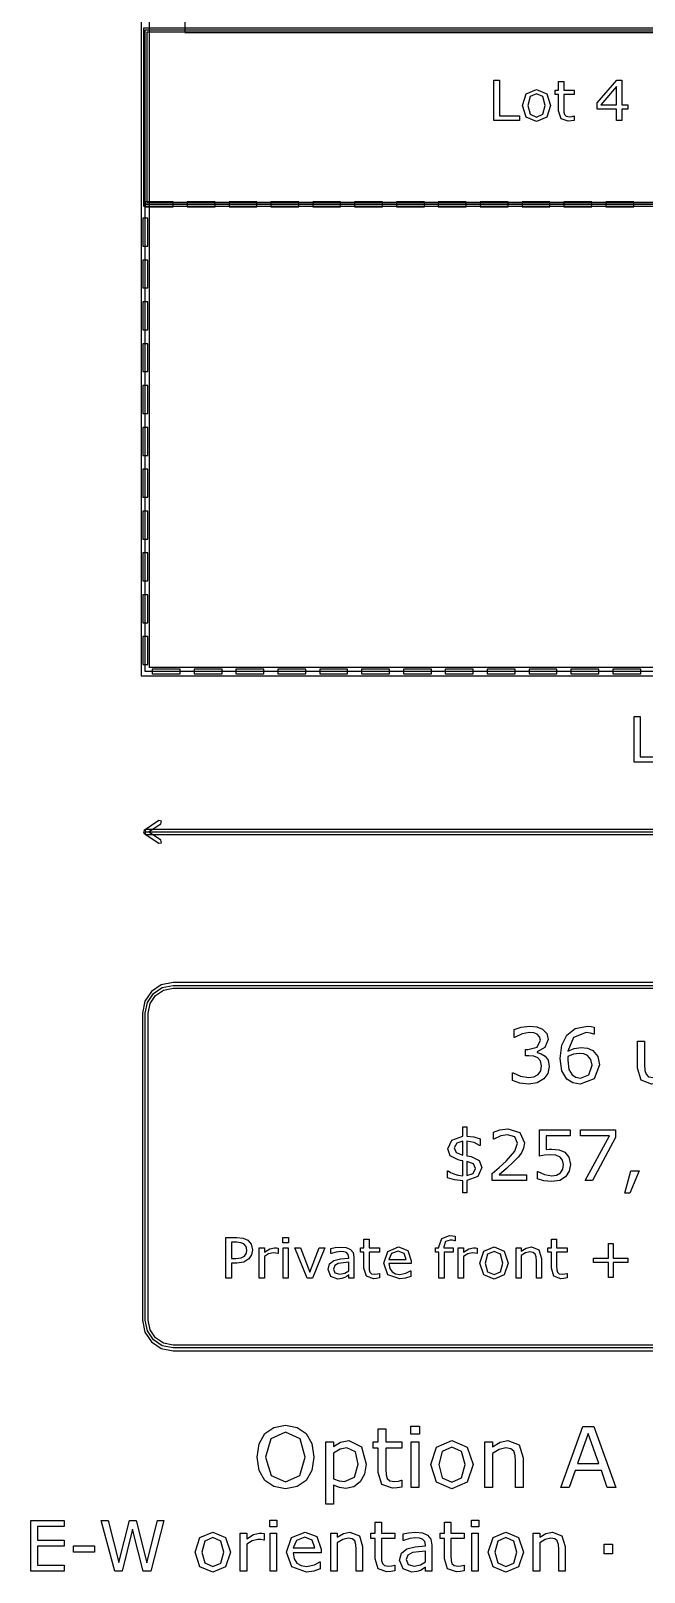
# Model space of a CAD drawing. Extents: x -1 to 182, y 89 to 480.
# Drawn here: x 0.4 to 23.7, y 311.1 to 369.6 of the extents above; entities that cross this region are included whole.
import ezdxf

# ---------------------------------------------------------------- set-up
doc = ezdxf.new("R2010")
doc.units = 0
doc.header["$MEASUREMENT"] = 0
doc.layers.add('Layer 1', color=7, linetype='Continuous')

msp = doc.modelspace()

# ---------------------------------------------------------------- linework, layer by layer
at = {"layer": 'Layer 1', "color": 7}
for points in [[(4.603848, 464.767334), (4.603848, 345.123108), (64.187733, 345.123108), (64.187733, 464.767334), (4.603848, 464.767334)], [(4.92114, 464.450042), (63.870439, 464.450042), (63.870439, 345.440402), (4.92114, 345.440402), (4.92114, 464.450042)], [(4.762494, 369.623391), (64.029086, 369.623391), (64.029086, 363.008816), (4.762494, 363.008816), (4.762494, 369.623391)], [(4.82864, 369.557245), (63.96294, 369.557245), (63.96294, 363.074962), (4.82864, 363.074962), (4.82864, 369.557245)], [(4.762494, 363.008816), (64.029086, 363.008816), (64.029086, 345.281755), (4.762494, 345.281755), (4.762494, 363.008816)], [(17.280577, 326.424533), (17.204355, 326.601523), (16.958892, 326.690666), (16.958892, 326.155815), (17.196603, 326.234621), (17.280577, 326.424533), (17.280577, 326.424533)], [(2.840908, 311.87531), (2.034757, 311.87531), (2.034757, 312.109145), (2.840908, 312.109145), (2.840908, 311.87531)]]:
    msp.add_lwpolyline(points, close=True, dxfattribs=at)
for points in [[(6.257491, 381.622127), (6.257491, 369.53089), (62.534089, 369.53089), (62.534089, 381.622127), (6.257491, 381.622127)], [(4.696348, 369.689537), (4.696348, 362.94267), (64.095232, 362.94267), (64.095232, 369.689537), (4.696348, 369.689537)], [(18.957475, 366.183812), (17.983893, 366.183812), (17.983893, 367.722735), (18.188531, 367.722735), (18.188531, 366.365713), (18.957475, 366.365713), (18.957475, 366.183812)], [(20.130529, 366.760521), (19.985835, 366.315069), (19.598262, 366.151774), (19.208622, 366.315069), (19.064962, 366.760521), (19.208622, 367.20597), (19.598262, 367.370303), (19.985835, 367.20597), (20.130529, 366.760521), (20.130529, 366.760521)], [(21.030731, 366.194147), (20.910842, 366.170387), (20.79612, 366.161074), (20.527403, 366.25616), (20.435419, 366.561049), (20.435419, 367.174964), (20.304161, 367.174964), (20.304161, 367.338262), (20.435419, 367.338262), (20.435419, 367.670025), (20.629723, 367.670025), (20.629723, 367.338262), (21.030731, 367.338262), (21.030731, 367.174964), (20.629723, 367.174964), (20.629723, 366.648899), (20.633858, 366.506273), (20.662797, 366.411189), (20.724808, 366.350211), (20.846765, 366.331611), (20.945983, 366.345052), (21.020397, 366.368811), (21.030732, 366.368811), (21.030731, 366.194147)], [(23.061612, 366.61686), (22.833203, 366.61686), (22.833203, 366.183812), (22.634766, 366.183812), (22.634766, 366.61686), (21.897861, 366.61686), (21.897861, 366.854572), (22.643034, 367.722735), (22.833203, 367.722735), (22.833203, 366.782225), (23.061612, 366.782225), (23.061612, 366.61686)], [(22.634766, 366.782225), (22.634766, 367.476755), (22.03842, 366.782225), (22.634766, 366.782225)], [(19.930025, 366.760521), (19.842175, 367.093316), (19.598262, 367.202869), (19.352283, 367.093316), (19.265466, 366.760521), (19.353316, 366.430824), (19.598262, 366.319204), (19.841141, 366.429792), (19.930025, 366.760521), (19.930025, 366.760521)], [(4.762494, 363.101317), (4.762494, 362.916315), (5.820826, 362.916315), (5.820826, 363.101317), (4.762494, 363.101317)], [(6.349992, 363.101317), (6.349992, 362.916315), (7.408324, 362.916315), (7.408324, 363.101317), (6.349992, 363.101317)], [(7.93749, 363.101317), (7.93749, 362.916315), (8.995822, 362.916315), (8.995822, 363.101317), (7.93749, 363.101317)], [(9.524988, 363.101317), (9.524988, 362.916315), (10.58332, 362.916315), (10.58332, 363.101317), (9.524988, 363.101317)], [(11.112486, 363.101317), (11.112486, 362.916315), (12.170818, 362.916315), (12.170818, 363.101317), (11.112486, 363.101317)], [(12.699984, 363.101317), (12.699984, 362.916315), (13.758316, 362.916315), (13.758316, 363.101317), (12.699984, 363.101317)], [(14.287482, 363.101317), (14.287482, 362.916315), (15.345814, 362.916315), (15.345814, 363.101317), (14.287482, 363.101317)], [(15.87498, 363.101317), (15.87498, 362.916315), (16.933312, 362.916315), (16.933312, 363.101317), (15.87498, 363.101317)], [(17.462478, 363.101317), (17.462478, 362.916315), (18.52081, 362.916315), (18.52081, 363.101317), (17.462478, 363.101317)], [(19.049976, 363.101317), (19.049976, 362.916315), (20.108308, 362.916315), (20.108308, 363.101317), (19.049976, 363.101317)], [(20.637474, 363.101317), (20.637474, 362.916315), (21.695806, 362.916315), (21.695806, 363.101317), (20.637474, 363.101317)], [(22.224972, 363.101317), (22.224972, 362.916315), (23.283304, 362.916315), (23.283304, 363.101317), (22.224972, 363.101317)], [(4.669993, 362.47965), (4.669993, 361.421318), (4.854995, 361.421318), (4.854995, 362.47965), (4.669993, 362.47965)], [(4.669993, 360.892152), (4.669993, 359.83382), (4.854995, 359.83382), (4.854995, 360.892152), (4.669993, 360.892152)], [(4.669993, 359.304654), (4.669993, 358.246322), (4.854995, 358.246322), (4.854995, 359.304654), (4.669993, 359.304654)], [(4.669993, 357.717156), (4.669993, 356.658824), (4.854995, 356.658824), (4.854995, 357.717156), (4.669993, 357.717156)], [(4.669993, 356.129658), (4.669993, 355.071326), (4.854995, 355.071326), (4.854995, 356.129658), (4.669993, 356.129658)], [(4.669993, 354.54216), (4.669993, 353.483828), (4.854995, 353.483828), (4.854995, 354.54216), (4.669993, 354.54216)], [(4.669993, 352.954662), (4.669993, 351.89633), (4.854995, 351.89633), (4.854995, 352.954662), (4.669993, 352.954662)], [(4.669993, 351.367164), (4.669993, 350.308832), (4.854995, 350.308832), (4.854995, 351.367164), (4.669993, 351.367164)], [(4.669993, 349.779666), (4.669993, 348.721334), (4.854995, 348.721334), (4.854995, 349.779666), (4.669993, 349.779666)], [(4.669993, 348.192168), (4.669993, 347.133836), (4.854995, 347.133836), (4.854995, 348.192168), (4.669993, 348.192168)], [(4.669993, 346.60467), (4.669993, 345.546338), (4.854995, 345.546338), (4.854995, 346.60467), (4.669993, 346.60467)], [(5.027077, 345.374256), (5.027077, 345.189254), (6.085409, 345.189254), (6.085409, 345.374256), (5.027077, 345.374256)], [(6.614575, 345.374256), (6.614575, 345.189254), (7.672907, 345.189254), (7.672907, 345.374256), (6.614575, 345.374256)], [(8.202073, 345.374256), (8.202073, 345.189254), (9.260405, 345.189254), (9.260405, 345.374256), (8.202073, 345.374256)], [(9.789571, 345.374256), (9.789571, 345.189254), (10.847903, 345.189254), (10.847903, 345.374256), (9.789571, 345.374256)], [(11.377069, 345.374256), (11.377069, 345.189254), (12.435401, 345.189254), (12.435401, 345.374256), (11.377069, 345.374256)], [(12.964567, 345.374256), (12.964567, 345.189254), (14.022899, 345.189254), (14.022899, 345.374256), (12.964567, 345.374256)], [(14.552065, 345.374256), (14.552065, 345.189254), (15.610397, 345.189254), (15.610397, 345.374256), (14.552065, 345.374256)], [(16.139563, 345.374256), (16.139563, 345.189254), (17.197895, 345.189254), (17.197895, 345.374256), (16.139563, 345.374256)], [(17.727061, 345.374256), (17.727061, 345.189254), (18.785393, 345.189254), (18.785393, 345.374256), (17.727061, 345.374256)], [(19.314559, 345.374256), (19.314559, 345.189254), (20.372891, 345.189254), (20.372891, 345.374256), (19.314559, 345.374256)], [(20.902057, 345.374256), (20.902057, 345.189254), (21.960389, 345.189254), (21.960389, 345.374256), (20.902057, 345.374256)], [(22.489555, 345.374256), (22.489555, 345.189254), (23.547887, 345.189254), (23.547887, 345.374256), (22.489555, 345.374256)], [(24.392925, 341.842176), (23.297644, 341.842176), (23.297644, 343.573464), (23.527862, 343.573464), (23.527862, 342.046815), (24.392925, 342.046815), (24.392925, 341.842176)], [(5.279774, 339.624743), (4.723737, 339.254224), (4.692681, 339.196346), (4.723737, 339.138468), (5.279774, 338.767949), (5.375892, 338.787581), (5.356771, 338.883699), (4.888067, 339.196346), (5.356772, 339.508988), (5.375894, 339.605106), (5.279776, 339.624738), (5.279774, 339.624743)], [(4.762494, 339.288847), (4.762494, 339.103845), (64.029086, 339.103845), (64.029086, 339.288847), (4.762494, 339.288847)], [(4.762494, 339.196346), (64.029086, 339.196346)], [(5.820826, 333.481456), (5.367594, 333.389978), (4.997523, 333.140491), (4.748036, 332.77042), (4.656557, 332.317188), (4.656557, 320.675536), (4.748036, 320.222304), (4.997523, 319.852233), (5.367594, 319.602746), (5.820826, 319.511268), (62.970754, 319.511268), (63.423986, 319.602746), (63.794057, 319.852233), (64.043544, 320.222304), (64.135022, 320.675536), (64.135022, 332.317188), (64.043544, 332.77042), (63.794057, 333.140491), (63.423986, 333.389978), (62.970754, 333.481456), (5.820826, 333.481456)], [(5.820826, 333.37552), (62.970754, 333.37552), (63.38347, 333.292606), (63.719788, 333.066222), (63.946172, 332.729904), (64.029086, 332.317188), (64.029086, 320.675536), (63.946172, 320.26282), (63.719788, 319.926502), (63.38347, 319.700118), (62.970754, 319.617204), (5.820826, 319.617204), (5.40811, 319.700118), (5.071792, 319.926502), (4.845408, 320.26282), (4.762494, 320.675536), (4.762494, 332.317188), (4.845408, 332.729904), (5.071792, 333.066222), (5.40811, 333.292606), (5.820826, 333.37552), (5.820826, 333.37552)], [(5.820826, 333.269584), (62.970754, 333.269584), (63.342955, 333.195235), (63.64552, 332.991954), (63.848801, 332.689389), (63.92315, 332.317188), (63.92315, 320.675536), (63.848801, 320.303335), (63.64552, 320.00077), (63.342955, 319.797489), (62.970754, 319.72314), (5.820826, 319.72314), (5.448625, 319.797489), (5.14606, 320.00077), (4.942779, 320.303335), (4.868431, 320.675536), (4.868431, 332.317188), (4.942779, 332.689389), (5.14606, 332.991954), (5.448625, 333.195235), (5.820826, 333.269584), (5.820826, 333.269584)], [(19.924017, 330.690286), (20.036284, 330.536809), (20.080338, 330.298063), (20.027758, 330.032318), (19.879963, 329.821996), (19.628428, 329.6742), (19.312944, 329.627305), (18.966196, 329.669937), (18.686239, 329.760888), (18.686239, 330.057898), (18.707556, 330.057898), (18.991776, 329.925736), (19.30726, 329.873155), (19.497688, 329.902998), (19.661114, 329.991107), (19.757749, 330.128952), (19.790435, 330.31938), (19.753486, 330.506964), (19.654009, 330.624915), (19.499109, 330.684602), (19.302997, 330.701642), (19.175097, 330.701642), (19.175097, 330.937544), (19.274574, 330.937544), (19.618481, 331.027073), (19.747801, 331.2914), (19.715115, 331.424982), (19.624165, 331.520195), (19.493424, 331.571355), (19.335682, 331.585563), (19.048619, 331.537248), (18.761557, 331.400821), (18.747346, 331.400821), (18.747346, 331.697831), (19.015934, 331.788781), (19.342787, 331.831414), (19.615639, 331.802992), (19.828804, 331.712042), (19.983704, 331.547193), (20.036284, 331.321239), (19.911228, 331.01286), (19.618481, 330.848014), (19.618481, 330.828118), (19.774802, 330.779799), (19.924017, 330.69027), (19.924017, 330.690286)], [(21.991718, 330.35775), (21.778553, 329.830521), (21.25843, 329.627305), (20.97421, 329.67562), (20.748255, 329.819151), (20.559249, 330.131793), (20.493878, 330.600759), (20.553564, 331.099564), (20.746834, 331.486104), (21.069424, 331.736217), (21.52986, 331.827167), (21.670549, 331.82005), (21.785658, 331.794465), (21.785658, 331.523037), (21.771448, 331.523037), (21.650654, 331.562827), (21.487228, 331.582724), (20.99979, 331.390875), (20.788046, 330.875018), (21.022528, 330.984441), (21.291116, 331.022811), (21.52844, 330.997226), (21.740183, 330.897748), (21.927769, 330.678901), (21.991718, 330.357731), (21.991718, 330.35775)], [(24.751494, 329.671358), (24.484327, 329.671358), (24.484327, 329.847576), (24.225687, 329.684148), (23.952836, 329.627305), (23.563455, 329.779361), (23.424187, 330.22843), (23.424187, 331.258726), (23.691353, 331.258726), (23.691353, 330.354908), (23.702723, 330.147427), (23.75104, 330.001052), (23.850517, 329.910102), (24.028155, 329.88168), (24.254109, 329.935682), (24.484328, 330.073529), (24.484328, 331.258726), (24.751494, 331.258726), (24.751494, 329.671358)], [(21.703234, 330.346373), (21.663444, 330.565223), (21.535545, 330.715858), (21.390593, 330.775545), (21.224324, 330.789753), (20.99979, 330.761331), (20.786625, 330.673223), (20.782363, 330.612115), (20.780934, 330.53964), (20.826409, 330.184363), (20.954308, 329.979727), (21.094997, 329.887356), (21.261266, 329.858931), (21.585276, 329.983989), (21.703228, 330.34637), (21.703234, 330.346373)], [(17.524748, 326.458122), (17.368427, 326.124808), (16.958892, 325.968487), (16.958892, 325.500816), (16.806447, 325.500816), (16.806447, 325.962029), (16.486053, 325.994326), (16.226379, 326.077009), (16.226379, 326.332807), (16.247051, 326.332807), (16.334901, 326.279838), (16.457632, 326.224286), (16.613953, 326.177778), (16.806448, 326.153224), (16.806448, 326.712619), (16.710847, 326.732013), (16.629456, 326.752677), (16.327149, 326.911583), (16.235424, 327.175131), (16.385285, 327.498108), (16.806448, 327.651846), (16.806448, 328.003244), (16.958893, 328.003244), (16.958893, 327.654429), (17.226318, 327.623425), (17.456278, 327.557536), (17.456278, 327.304322), (17.438191, 327.304322), (17.235362, 327.408967), (16.958893, 327.467104), (16.958893, 326.910289), (17.042867, 326.892191), (17.121673, 326.87539), (17.418813, 326.73328), (17.524749, 326.458103), (17.524748, 326.458122)], [(19.218441, 325.967196), (17.916197, 325.967196), (17.916197, 326.237206), (18.187497, 326.469748), (18.442003, 326.701001), (18.781776, 327.082114), (18.873501, 327.388295), (18.774024, 327.622131), (18.498847, 327.707398), (18.244341, 327.666057), (17.976916, 327.539449), (17.963997, 327.539449), (17.963997, 327.810749), (18.208167, 327.893432), (18.505306, 327.930899), (18.969102, 327.787495), (19.13705, 327.401215), (19.108628, 327.1958), (19.027238, 327.016225), (18.908382, 326.858613), (18.74431, 326.68679), (18.458798, 326.423239), (18.183621, 326.188112), (19.21844, 326.188112), (19.218441, 325.967196)], [(20.885004, 326.578269), (20.835911, 326.321179), (20.701553, 326.114473), (20.479344, 325.974948), (20.182205, 325.927146), (19.878607, 325.960738), (19.631852, 326.039544), (19.631852, 326.312136), (19.649939, 326.312136), (19.897985, 326.197156), (20.177038, 326.150647), (20.354029, 326.176497), (20.507767, 326.266929), (20.593033, 326.399996), (20.622747, 326.579571), (20.587865, 326.74752), (20.493556, 326.857333), (20.329483, 326.925804), (20.115026, 326.946468), (19.895401, 326.930963), (19.714534, 326.899957), (19.714534, 327.890852), (20.872085, 327.890852), (20.872085, 327.664768), (19.963873, 327.664768), (19.963873, 327.153171), (20.077561, 327.160923), (20.17833, 327.163569), (20.452215, 327.136441), (20.667963, 327.043422), (20.82816, 326.85997), (20.885004, 326.578335), (20.885004, 326.578269)], [(22.58774, 327.602753), (21.716993, 325.967196), (21.440525, 325.967196), (22.366824, 327.664766), (21.271285, 327.664766), (21.271285, 327.890849), (22.58774, 327.890849), (22.58774, 327.602753)], [(16.806447, 326.932252), (16.806447, 327.46581), (16.573903, 327.389589), (16.479593, 327.20872), (16.549357, 327.03173), (16.806447, 326.932252), (16.806447, 326.932252)], [(23.497244, 326.33539), (23.132926, 325.48919), (22.944307, 325.48919), (23.169099, 326.33539), (23.497244, 326.33539)], [(8.828907, 323.336868), (8.792734, 323.146699), (8.693515, 322.995805), (8.505413, 322.875917), (8.231528, 322.836642), (8.02689, 322.836642), (8.02689, 322.263034), (7.822252, 322.263034), (7.822252, 323.801957), (8.239797, 323.801957), (8.474407, 323.778171), (8.644939, 323.705826), (8.780332, 323.559065), (8.828907, 323.336855), (8.828907, 323.336868)], [(8.616001, 323.331709), (8.588095, 323.470202), (8.503346, 323.56632), (8.389658, 323.611796), (8.229462, 323.626269), (8.02689, 323.626269), (8.02689, 323.011322), (8.199489, 323.011322), (8.401027, 323.033018), (8.527117, 323.104331), (8.59533, 323.208717), (8.616002, 323.331706), (8.616001, 323.331709)], [(9.803524, 323.205619), (9.793189, 323.205619), (9.70844, 323.220092), (9.612322, 323.225251), (9.438689, 323.184944), (9.277459, 323.082625), (9.277459, 322.263034), (9.083156, 322.263034), (9.083156, 323.417484), (9.277459, 323.417484), (9.277459, 323.246952), (9.481064, 323.378209), (9.661931, 323.417484), (9.735311, 323.414388), (9.803524, 323.405101), (9.803524, 323.205619)], [(10.19523, 323.610762), (9.976123, 323.610762), (9.976123, 323.8123), (10.19523, 323.8123), (10.19523, 323.610762)], [(10.182828, 322.263034), (9.988525, 322.263034), (9.988525, 323.417484), (10.182828, 323.417484), (10.182828, 322.263034)], [(11.565688, 323.417484), (11.098533, 322.263034), (10.903197, 322.263034), (10.439143, 323.417484), (10.649982, 323.417484), (11.007583, 322.49868), (11.362083, 323.417484), (11.565688, 323.417484)], [(12.675696, 322.263034), (12.482426, 322.263034), (12.482426, 322.386023), (12.412147, 322.336413), (12.327397, 322.286804), (12.215776, 322.247532), (12.067982, 322.230996), (11.803399, 322.334347), (11.694879, 322.597898), (11.750689, 322.809771), (11.911919, 322.937927), (12.165134, 323.000972), (12.482426, 323.025763), (12.482426, 323.055735), (12.458656, 323.165291), (12.392511, 323.233503), (12.293292, 323.265542), (12.172369, 323.273797), (12.001837, 323.253133), (11.807534, 323.195255), (11.797199, 323.195255), (11.797199, 323.392658), (11.96153, 323.426765), (12.173403, 323.445365), (12.385276, 323.424702), (12.542372, 323.356487), (12.641591, 323.233498), (12.675697, 323.04643), (12.675696, 322.263034)], [(13.649279, 322.273369), (13.52939, 322.249609), (13.414668, 322.240296), (13.145951, 322.335382), (13.053967, 322.640271), (13.053967, 323.254186), (12.922709, 323.254186), (12.922709, 323.417484), (13.053967, 323.417484), (13.053967, 323.749247), (13.24827, 323.749247), (13.24827, 323.417484), (13.649279, 323.417484), (13.649279, 323.254186), (13.24827, 323.254186), (13.24827, 322.728121), (13.252406, 322.585495), (13.281345, 322.490411), (13.343356, 322.429433), (13.465312, 322.410833), (13.564531, 322.424274), (13.638945, 322.448033), (13.649279, 322.448033), (13.649279, 322.273369)], [(14.850238, 322.820106), (13.999645, 322.820106), (14.031684, 322.634069), (14.119534, 322.504879), (14.246658, 322.430465), (14.409955, 322.405673), (14.646633, 322.452182), (14.817165, 322.545201), (14.827499, 322.545201), (14.827499, 322.333328), (14.626995, 322.264082), (14.412021, 322.236176), (13.96347, 322.391206), (13.80224, 322.833554), (13.956236, 323.283139), (14.363445, 323.449538), (14.723113, 323.313111), (14.850237, 322.925539), (14.850238, 322.820106)], [(16.510083, 323.683101), (16.499748, 323.683101), (16.416032, 323.701701), (16.325082, 323.712047), (16.143181, 323.656238), (16.087371, 323.456766), (16.087371, 323.417492), (16.437736, 323.417492), (16.437736, 323.254194), (16.093571, 323.254194), (16.093571, 322.263034), (15.899268, 322.263034), (15.899268, 323.254186), (15.76801, 323.254186), (15.76801, 323.417484), (15.899268, 323.417484), (15.899268, 323.455724), (16.001587, 323.770951), (16.297176, 323.881538), (16.413964, 323.875347), (16.510083, 323.860875), (16.510083, 323.683101)], [(17.353441, 323.205611), (17.343106, 323.205611), (17.258357, 323.220084), (17.162239, 323.225243), (16.988606, 323.184936), (16.827376, 323.082617), (16.827376, 322.263034), (16.633073, 322.263034), (16.633073, 323.417484), (16.827376, 323.417484), (16.827376, 323.246952), (17.030981, 323.378209), (17.211848, 323.417484), (17.285229, 323.414388), (17.353442, 323.405101), (17.353441, 323.205611)], [(18.520293, 322.839743), (18.375599, 322.394291), (17.988027, 322.230996), (17.598387, 322.394291), (17.454727, 322.839743), (17.598387, 323.285192), (17.988027, 323.449525), (18.375599, 323.285192), (18.520293, 322.839743), (18.520293, 322.839743)], [(19.786364, 322.263034), (19.592061, 322.263034), (19.592061, 322.920359), (19.582758, 323.069187), (19.548652, 323.17874), (19.474238, 323.242819), (19.348148, 323.264515), (19.18175, 323.22524), (19.015352, 323.124987), (19.015352, 322.263034), (18.821049, 322.263034), (18.821049, 323.417484), (19.015352, 323.417484), (19.015352, 323.289328), (19.203454, 323.407149), (19.402924, 323.449525), (19.688178, 323.336868), (19.786363, 323.012341), (19.786364, 322.263034)], [(20.759947, 322.273379), (20.640058, 322.24962), (20.525336, 322.240306), (20.256619, 322.335392), (20.164635, 322.640282), (20.164635, 323.254196), (20.033377, 323.254196), (20.033377, 323.417494), (20.164635, 323.417494), (20.164635, 323.749258), (20.358938, 323.749258), (20.358938, 323.417494), (20.759947, 323.417494), (20.759947, 323.254196), (20.358938, 323.254196), (20.358938, 322.728131), (20.363074, 322.585505), (20.392013, 322.490422), (20.454024, 322.429443), (20.57598, 322.410843), (20.675199, 322.424284), (20.749613, 322.448044), (20.759948, 322.448044), (20.759947, 322.273379)], [(23.062646, 322.854224), (22.499373, 322.854224), (22.499373, 322.29095), (22.327808, 322.29095), (22.327808, 322.854224), (21.764536, 322.854224), (21.764536, 323.019588), (22.327808, 323.019588), (22.327808, 323.582859), (22.499373, 323.582859), (22.499373, 323.019588), (23.062646, 323.019588), (23.062646, 322.854224)], [(12.482426, 322.547254), (12.482426, 322.86868), (12.272621, 322.853176), (12.082452, 322.823204), (11.947059, 322.74879), (11.895383, 322.611331), (11.955328, 322.461469), (12.138262, 322.411859), (12.32533, 322.451134), (12.482426, 322.547252), (12.482426, 322.547254)], [(14.661102, 322.968934), (14.583588, 323.205611), (14.353111, 323.289328), (14.104031, 323.197343), (13.999645, 322.968934), (14.661102, 322.968934)], [(18.319789, 322.839743), (18.231939, 323.172538), (17.988027, 323.282091), (17.742047, 323.172538), (17.655231, 322.839743), (17.743081, 322.510046), (17.988027, 322.398426), (18.230906, 322.509014), (18.319789, 322.839743), (18.319789, 322.839743)], [(10.859272, 316.368829), (11.074762, 315.989006), (11.150726, 315.478962), (11.073212, 314.967364), (10.859272, 314.592193), (10.521308, 314.35655), (10.077925, 314.277485), (9.634542, 314.358101), (9.296579, 314.592193), (9.081088, 314.968915), (9.006674, 315.478962), (9.081088, 315.984355), (9.298129, 316.368829), (9.636092, 316.601371), (10.077925, 316.681986), (10.522859, 316.59982), (10.859272, 316.368829), (10.859272, 316.368829)], [(10.831367, 315.478962), (10.629829, 316.171942), (10.079475, 316.416887), (9.526021, 316.171942), (9.326034, 315.478962), (9.530672, 314.782881), (10.079475, 314.542584), (10.626728, 314.782881), (10.831367, 315.478962), (10.831367, 315.478962)], [(14.491604, 314.341043), (14.31177, 314.305388), (14.139688, 314.291445), (13.736612, 314.434073), (13.598636, 314.891408), (13.598636, 315.812281), (13.401749, 315.812281), (13.401749, 316.057227), (13.598636, 316.057227), (13.598636, 316.55487), (13.890091, 316.55487), (13.890091, 316.057227), (14.491604, 316.057227), (14.491604, 315.812281), (13.890091, 315.812281), (13.890091, 315.023183), (13.896293, 314.809244), (13.939701, 314.666615), (14.032718, 314.575149), (14.215653, 314.547243), (14.364481, 314.567405), (14.476102, 314.603062), (14.491604, 314.603062), (14.491604, 314.341043)], [(15.156678, 316.347122), (14.828017, 316.347122), (14.828017, 316.649427), (15.156678, 316.649427), (15.156678, 316.347122)], [(22.610478, 314.325544), (22.283366, 314.325544), (22.057024, 314.968915), (21.058636, 314.968915), (20.832294, 314.325544), (20.520685, 314.325544), (21.360943, 316.633927), (21.77022, 316.633927), (22.610478, 314.325544)], [(13.1382, 315.21231), (13.077738, 314.826288), (12.907206, 314.531734), (12.665361, 314.35345), (12.372356, 314.291437), (12.12741, 314.320893), (11.905718, 314.412362), (11.905718, 313.686825), (11.614263, 313.686825), (11.614263, 316.057219), (11.905718, 316.057219), (11.905718, 315.875836), (12.166167, 316.038616), (12.476225, 316.105277), (12.963017, 315.868084), (13.1382, 315.21231), (13.1382, 315.21231)], [(12.837443, 315.204558), (12.730473, 315.672745), (12.401811, 315.827772), (12.149114, 315.773514), (11.905718, 315.630885), (11.905718, 314.649552), (12.118108, 314.573588), (12.321196, 314.553427), (12.701017, 314.717757), (12.837443, 315.20455), (12.837443, 315.204558)], [(15.138075, 314.325544), (14.84662, 314.325544), (14.84662, 316.057219), (15.138075, 316.057219), (15.138075, 314.325544)], [(17.19066, 315.190606), (16.97362, 314.522431), (16.39226, 314.277485), (15.807801, 314.522431), (15.59231, 315.190606), (15.807801, 315.858781), (16.39226, 316.105277), (16.97362, 315.858781), (17.19066, 315.190606), (17.19066, 315.190606)], [(16.889904, 315.190606), (16.758129, 315.6898), (16.39226, 315.85413), (16.023291, 315.6898), (15.893067, 315.190606), (16.024841, 314.696063), (16.39226, 314.528633), (16.756579, 314.694513), (16.889904, 315.190606), (16.889904, 315.190606)], [(19.089767, 314.325544), (18.798312, 314.325544), (18.798312, 315.311528), (18.784361, 315.53477), (18.733201, 315.699103), (18.62158, 315.795221), (18.432445, 315.827775), (18.182848, 315.768865), (17.933251, 315.618487), (17.933251, 314.325544), (17.641796, 314.325544), (17.641796, 316.057219), (17.933251, 316.057219), (17.933251, 315.864983), (18.215404, 316.041717), (18.51461, 316.105277), (18.94249, 315.936296), (19.089768, 315.449506), (19.089767, 314.325544)], [(21.962456, 315.232463), (21.55783, 316.365728), (21.151654, 315.232463), (21.962456, 315.232463)], [(1.689817, 311.150548), (0.422454, 311.150548), (0.422454, 313.074201), (1.689817, 313.074201), (1.689817, 312.846824), (0.678252, 312.846824), (0.678252, 312.319727), (1.689817, 312.319727), (1.689817, 312.09235), (0.678252, 312.09235), (0.678252, 311.377925), (1.689817, 311.377925), (1.689817, 311.150548)], [(5.471235, 313.074201), (4.971266, 311.150548), (4.683171, 311.150548), (4.278803, 312.747349), (3.883479, 311.150548), (3.601843, 311.150548), (3.092831, 313.074201), (3.355088, 313.074201), (3.759456, 311.474818), (4.157364, 313.074201), (4.417038, 313.074201), (4.818821, 311.459314), (5.220605, 313.074201), (5.471235, 313.074201)], [(9.755206, 312.835198), (9.481321, 312.835198), (9.481321, 313.087121), (9.755206, 313.087121), (9.755206, 312.835198)], [(14.220044, 311.16346), (14.070183, 311.133744), (13.926781, 311.122129), (13.590884, 311.240985), (13.475905, 311.622098), (13.475905, 312.389492), (13.311832, 312.389492), (13.311832, 312.593613), (13.475905, 312.593613), (13.475905, 313.008315), (13.718784, 313.008315), (13.718784, 312.593613), (14.220044, 312.593613), (14.220044, 312.389492), (13.718784, 312.389492), (13.718784, 311.731911), (13.723951, 311.553627), (13.760124, 311.434771), (13.837639, 311.358547), (13.990084, 311.33529), (14.114108, 311.352091), (14.207125, 311.381804), (14.220045, 311.381804), (14.220044, 311.16346)], [(16.851663, 311.163468), (16.701802, 311.133752), (16.5584, 311.122137), (16.222504, 311.240993), (16.107524, 311.622106), (16.107524, 312.3895), (15.943451, 312.3895), (15.943451, 312.593621), (16.107524, 312.593621), (16.107524, 313.008323), (16.350403, 313.008323), (16.350403, 312.593621), (16.851663, 312.593621), (16.851663, 312.3895), (16.350403, 312.3895), (16.350403, 311.731919), (16.35557, 311.553635), (16.391743, 311.434779), (16.469258, 311.358555), (16.621703, 311.335298), (16.745727, 311.352099), (16.838744, 311.381812), (16.851664, 311.381812), (16.851663, 311.163468)], [(17.405892, 312.835198), (17.132008, 312.835198), (17.132008, 313.087121), (17.405892, 313.087121), (17.405892, 312.835198)], [(7.989166, 311.871433), (7.808299, 311.314621), (7.323833, 311.110498), (6.836783, 311.314621), (6.657208, 311.871433), (6.836783, 312.428246), (7.323833, 312.63366), (7.808299, 312.428246), (7.989166, 311.871433), (7.989166, 311.871433)], [(7.738536, 311.871433), (7.628724, 312.287429), (7.323833, 312.42437), (7.016359, 312.287429), (6.907838, 311.871433), (7.017651, 311.459314), (7.323833, 311.319789), (7.627432, 311.458023), (7.738536, 311.871433), (7.738536, 311.871433)], [(9.265573, 312.32877), (9.252653, 312.32877), (9.146716, 312.346868), (9.026569, 312.353324), (8.809528, 312.302939), (8.60799, 312.17504), (8.60799, 311.150548), (8.365111, 311.150548), (8.365111, 312.59361), (8.60799, 312.59361), (8.60799, 312.380446), (8.862497, 312.544517), (9.088581, 312.59361), (9.180306, 312.589721), (9.265572, 312.578106), (9.265573, 312.32877)], [(9.739703, 311.150548), (9.496824, 311.150548), (9.496824, 312.59361), (9.739703, 312.59361), (9.739703, 311.150548)], [(11.428229, 311.846888), (10.364987, 311.846888), (10.405037, 311.614343), (10.514849, 311.452855), (10.673754, 311.359838), (10.877875, 311.328832), (11.173722, 311.386966), (11.386887, 311.50324), (11.399807, 311.50324), (11.399807, 311.238397), (11.149177, 311.151839), (10.88046, 311.116959), (10.319771, 311.310745), (10.118233, 311.863681), (10.310728, 312.425663), (10.81974, 312.63366), (11.269324, 312.463128), (11.428229, 311.978661), (11.428229, 311.846888)], [(11.191809, 312.032922), (11.094916, 312.32877), (10.80682, 312.433413), (10.49547, 312.318433), (10.364987, 312.032922), (11.191809, 312.032922)], [(13.003066, 311.150548), (12.760187, 311.150548), (12.760187, 311.972203), (12.748559, 312.158236), (12.705925, 312.295179), (12.612908, 312.375279), (12.455295, 312.402409), (12.247298, 312.353316), (12.0393, 312.228001), (12.0393, 311.150548), (11.796421, 311.150548), (11.796421, 312.59361), (12.0393, 312.59361), (12.0393, 312.433413), (12.274428, 312.580691), (12.523766, 312.63366), (12.880333, 312.492841), (13.003065, 312.087182), (13.003066, 311.150548)], [(15.634685, 311.150548), (15.393098, 311.150548), (15.393098, 311.304284), (15.305248, 311.242274), (15.199311, 311.180261), (15.059785, 311.13117), (14.875042, 311.110506), (14.544314, 311.239697), (14.408663, 311.569134), (14.478426, 311.833976), (14.679964, 311.994174), (14.996482, 312.07298), (15.393098, 312.103986), (15.393098, 312.141451), (15.363384, 312.278394), (15.280702, 312.363658), (15.156678, 312.403708), (15.005525, 312.414054), (14.79236, 312.388204), (14.549481, 312.315859), (14.536561, 312.315859), (14.536561, 312.562612), (14.741975, 312.605247), (15.006817, 312.628503), (15.271658, 312.602654), (15.468028, 312.517389), (15.592051, 312.36365), (15.634684, 312.129815), (15.634685, 311.150548)], [(17.390389, 311.150548), (17.14751, 311.150548), (17.14751, 312.59361), (17.390389, 312.59361), (17.390389, 311.150548)], [(19.100877, 311.871433), (18.92001, 311.314621), (18.435544, 311.110498), (17.948494, 311.314621), (17.768919, 311.871433), (17.948494, 312.428246), (18.435544, 312.63366), (18.92001, 312.428246), (19.100877, 311.871433), (19.100877, 311.871433)], [(18.850247, 311.871433), (18.740435, 312.287429), (18.435544, 312.42437), (18.12807, 312.287429), (18.019549, 311.871433), (18.129362, 311.459314), (18.435544, 311.319789), (18.739143, 311.458023), (18.850247, 311.871433), (18.850247, 311.871433)], [(20.683466, 311.150548), (20.440587, 311.150548), (20.440587, 311.972203), (20.428959, 312.158236), (20.386325, 312.295179), (20.293308, 312.375279), (20.135695, 312.402409), (19.927698, 312.353316), (19.7197, 312.228001), (19.7197, 311.150548), (19.476821, 311.150548), (19.476821, 312.59361), (19.7197, 312.59361), (19.7197, 312.433413), (19.954828, 312.580691), (20.204166, 312.63366), (20.560733, 312.492841), (20.683465, 312.087182), (20.683466, 311.150548)], [(15.393098, 311.505822), (15.393098, 311.907607), (15.13084, 311.88824), (14.893129, 311.850772), (14.723889, 311.757755), (14.659293, 311.585933), (14.734224, 311.398605), (14.962892, 311.336595), (15.196728, 311.385686), (15.393098, 311.505833), (15.393098, 311.505822)], [(22.477928, 311.810714), (22.169161, 311.810714), (22.169161, 312.176323), (22.477928, 312.176323), (22.477928, 311.810714)]]:
    msp.add_lwpolyline(points, dxfattribs=at)

doc.saveas('drawing.dxf')
